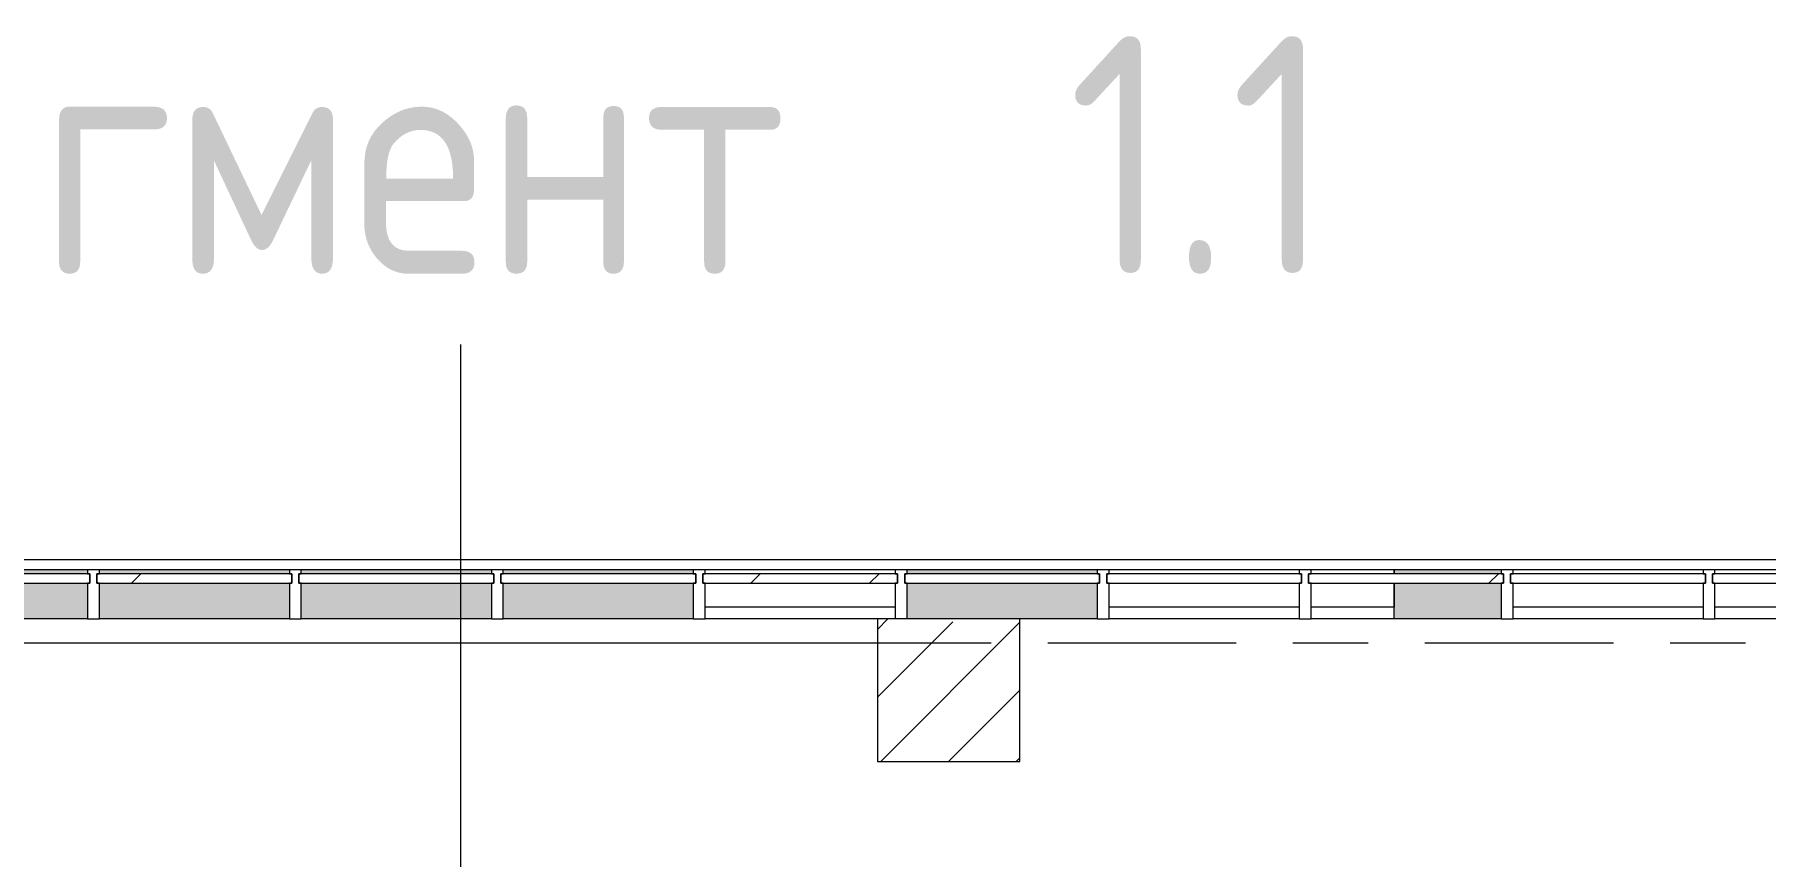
# Model space of a CAD drawing. Header units: millimetres. Extents: x 3991 to 282775, y -8553 to 29560.
# Drawn here: x 154378 to 161663, y 26100 to 29560 of the extents above; entities that cross this region are included whole.
import ezdxf

# ---------------------------------------------------------------- set-up
doc = ezdxf.new("R2010")
doc.units = ezdxf.units.MM
doc.linetypes.add('Осевая', pattern=[1587.5, 317.5, -238.125, 793.75, -238.125])
for name, color, linetype, lineweight, true_color in [('A-FLOR-1', 7, 'Continuous', 5, 0xaaaaaa), ('A-GLAZ-CWMG-3', 7, 'Continuous', 5, 0x383e42), ('G-ANNO-TEXT-1', 7, 'Continuous', 9, 0x3c3c3c)]:
    doc.layers.add(name, color=color, linetype=linetype, lineweight=lineweight, true_color=true_color)
for name, color, linetype, lineweight in [('A-GLAZ-CURT-2', 7, 'Continuous', 5), ('A-GLAZ-CWMG-2', 7, 'Continuous', 5), ('A-WALL-4', 7, 'Continuous', 5), ('S-COLS', 7, 'Continuous', 5), ('Оси', 7, 'Continuous', 9), ('Оси-2', 7, 'Осевая', 9)]:
    doc.layers.add(name, color=color, linetype=linetype, lineweight=lineweight)
doc.styles.add('GOST Common_4', font='GOST_Common.ttf', dxfattribs={"width": 0.9, "height": 1000})

# ---------------------------------------------------------------- blocks, each defined once
blk = doc.blocks.new('Системная панель - Стекло - 40мм-22856067-Общий план 1 этажа с размещением фрагментов 1_1-1_9')
at = {"layer": 'A-GLAZ-CURT-2'}
h = blk.add_hatch(dxfattribs=at)
h.set_pattern_fill('FP_98', color=256, style=0, pattern_type=2)
h.set_pattern_definition([(45, (-9285, -26790), (-1414.21, 1414.21), [1000, -3000]), (45, (-10285, -27290), (-1414.21, 1414.21), [3000, -1000]), (45, (-8285, -27790), (-1414.21, 1414.21), [1000, -3000])])
h.paths.add_polyline_path([(400, -40), (410, -40), (410, 0), (-410, 0), (-410, -40), (-400, -40)])
for p, q in [((410, 0), (-410, 0)), ((-410, 0), (-410, -40)), ((-410, -40), (410, -40)), ((410, -40), (410, 0))]:
    blk.add_line(p, q, dxfattribs=at)
blk = doc.blocks.new('Системная панель - Стекло - 40мм-V125-Общий план 1 этажа с размещением фрагментов 1_1-1_9')
at = {"layer": 'A-GLAZ-CURT-2'}
for p, q in [((410, 0), (-410, 0)), ((-410, 0), (-410, -40)), ((-410, -40), (410, -40)), ((410, -40), (410, 0))]:
    blk.add_line(p, q, dxfattribs=at)
blk = doc.blocks.new('Системная панель - Стекло - 40мм-22856068-Общий план 1 этажа с размещением фрагментов 1_1-1_9')
at = {"layer": 'A-GLAZ-CURT-2'}
h = blk.add_hatch(dxfattribs=at)
h.set_pattern_fill('FP_99', color=256, style=0, pattern_type=2)
h.set_pattern_definition([(45, (-11835.1, -26790), (-1414.21, 1414.21), [1000, -3000]), (45, (-12835.1, -27290), (-1414.21, 1414.21), [3000, -1000]), (45, (-10835.1, -27790), (-1414.21, 1414.21), [1000, -3000])])
h.paths.add_polyline_path([(410.1, -40), (410.1, 0), (-410.1, 0), (-410.1, -40), (400.1, -40)])
for p, q in [((410.1, 0), (-410.1, 0)), ((-410.1, 0), (-410.1, -40)), ((-410.1, -40), (410.1, -40)), ((410.1, -40), (410.1, 0))]:
    blk.add_line(p, q, dxfattribs=at)
blk = doc.blocks.new('Системная панель - Стекло - 40мм-V126-Общий план 1 этажа с размещением фрагментов 1_1-1_9')
at = {"layer": 'A-GLAZ-CURT-2'}
for p, q in [((410, 0), (-410, 0)), ((-410, 0), (-410, -40)), ((-410, -40), (410, -40)), ((410, -40), (410, 0))]:
    blk.add_line(p, q, dxfattribs=at)
blk = doc.blocks.new('Системная панель - Стекло - 40мм-V127-Общий план 1 этажа с размещением фрагментов 1_1-1_9')
at = {"layer": 'A-GLAZ-CURT-2'}
for p, q in [((397.5, 0), (-397.5, 0)), ((-397.5, 0), (-397.5, -40)), ((397.5, -40), (397.5, 0)), ((-397.5, -40), (397.5, -40))]:
    blk.add_line(p, q, dxfattribs=at)
blk = doc.blocks.new('Прямоугольный импост - Импост структурный с накладкой - 160мм-20149069-Общий план 1 этажа с размещением фрагментов 1_1-1_9')
at = {"layer": 'A-GLAZ-CWMG-2'}
for p, q in [((9185, 27307), (8385, 27307)), ((9185, 27150), (8385, 27150))]:
    blk.add_line(p, q, dxfattribs=at)
blk = doc.blocks.new('Прямоугольный импост - Импост структурный с накладкой - 160мм-23251633-Общий план 1 этажа с размещением фрагментов 1_1-1_9')
at = {"layer": 'A-GLAZ-CWMG-2'}
for p, q in [((11285, 27307), (10935, 27307)), ((11285, 27307), (11285, 27290)), ((11285, 27250), (11285, 27150)), ((11285, 27150), (10935, 27150))]:
    blk.add_line(p, q, dxfattribs=at)
blk = doc.blocks.new('Прямоугольный импост - Импост структурный с накладкой - 190мм-23251634-Общий план 1 этажа с размещением фрагментов 1_1-1_9')
at = {"layer": 'A-GLAZ-CWMG-3'}
for points in [[(11285, 27290), (11735.3, 27290), (11735.3, 27307), (11285, 27307)], [(11649.6, 27100), (11735.3, 27100), (11735.3, 27250), (11285, 27250), (11285, 27100)]]:
    blk.add_hatch(color=256, dxfattribs=at).paths.add_polyline_path(points)
at = {"layer": 'A-GLAZ-CWMG-2'}
for p, q in [((11285, 27290), (11285, 27307)), ((11735.3, 27307), (11285, 27307)), ((11285, 27100), (11285, 27250)), ((11735.3, 27100), (11285, 27100))]:
    blk.add_line(p, q, dxfattribs=at)
blk = doc.blocks.new('Прямоугольный импост - Импост структурный с накладкой - 160мм-22794257-Общий план 1 этажа с размещением фрагментов 1_1-1_9')
at = {"layer": 'A-GLAZ-CWMG-2'}
for p, q in [((4935, 27307), (4160, 27307)), ((4935, 27150), (4160, 27150))]:
    blk.add_line(p, q, dxfattribs=at)
blk = doc.blocks.new('Прямоугольный импост - Импост структурный с накладкой - 190мм-20153693-Общий план 1 этажа с размещением фрагментов 1_1-1_9')
at = {"layer": 'A-GLAZ-CWMG-2'}
for p, q in [((-25, 40), (-25, 190)), ((-25, 190), (25, 190)), ((25, 190), (25, 40)), ((-15, 40), (-25, 40)), ((-25, -17), (-25, 0)), ((-25, 0), (-15, 0)), ((-15, 0), (-15, 40)), ((15, 40), (15, 0)), ((25, 40), (15, 40)), ((15, 0), (25, 0)), ((25, 0), (25, -17)), ((25, -17), (-25, -17))]:
    blk.add_line(p, q, dxfattribs=at)
blk = doc.blocks.new('Системная панель - Стекло - 40мм-V151-Общий план 1 этажа с размещением фрагментов 1_1-1_9')
at = {"layer": 'A-GLAZ-CURT-2'}
for p, q in [((410, 0), (-410, 0)), ((-410, 0), (-410, -40)), ((-410, -40), (410, -40)), ((410, -40), (410, 0))]:
    blk.add_line(p, q, dxfattribs=at)
blk = doc.blocks.new('Прямоугольный импост - Импост структурный с накладкой - 190мм-23186023-Общий план 1 этажа с размещением фрагментов 1_1-1_9')
at = {"layer": 'A-GLAZ-CWMG-3'}
for points in [[(10035, 27290), (10035, 27307), (9235, 27307), (9235, 27290), (9694.9, 27290)], [(9694.9, 27100), (10035, 27100), (10035, 27250), (9235, 27250), (9235, 27100)]]:
    blk.add_hatch(color=256, dxfattribs=at).paths.add_polyline_path(points)
at = {"layer": 'A-GLAZ-CWMG-2'}
for p, q in [((10035, 27307), (9235, 27307)), ((10035, 27100), (9710, 27100))]:
    blk.add_line(p, q, dxfattribs=at)
blk = doc.blocks.new('Прямоугольный импост - Импост структурный с накладкой - 190мм-V152-Общий план 1 этажа с размещением фрагментов 1_1-1_9')
at = {"layer": 'A-GLAZ-CWMG-2'}
for p, q in [((-25, 40), (-25, 190)), ((25, 190), (25, 40)), ((-15, 40), (-25, 40)), ((-25, -17), (-25, 0)), ((-25, 0), (-15, 0)), ((-15, 0), (-15, 40)), ((15, 40), (15, 0)), ((25, 40), (15, 40)), ((15, 0), (25, 0)), ((25, 0), (25, -17)), ((25, -17), (-25, -17))]:
    blk.add_line(p, q, dxfattribs=at)
blk = doc.blocks.new('Системная панель - Стекло - 40мм-V153-Общий план 1 этажа с размещением фрагментов 1_1-1_9')
at = {"layer": 'A-GLAZ-CURT-2'}
for p, q in [((410, 0), (-410, 0)), ((-410, 0), (-410, -40)), ((-410, -40), (410, -40)), ((410, -40), (410, 0))]:
    blk.add_line(p, q, dxfattribs=at)
blk = doc.blocks.new('Прямоугольный импост - Импост структурный с накладкой - 190мм-V154-Общий план 1 этажа с размещением фрагментов 1_1-1_9')
at = {"layer": 'A-GLAZ-CWMG-3'}
for points in [[(7535, 27290), (8335, 27290), (8335, 27307), (7535, 27307)], [(7740.3, 27100), (8335, 27100), (8335, 27250), (7535, 27250), (7535, 27100)]]:
    blk.add_hatch(color=256, dxfattribs=at).paths.add_polyline_path(points)
at = {"layer": 'A-GLAZ-CWMG-2'}
for p, q in [((8335, 27307), (7535, 27307)), ((8335, 27100), (7535, 27100))]:
    blk.add_line(p, q, dxfattribs=at)
blk = doc.blocks.new('Системная панель - Стекло - 40мм-V192-Общий план 1 этажа с размещением фрагментов 1_1-1_9')
at = {"layer": 'A-GLAZ-CURT-2'}
for p, q in [((410, 0), (-410, 0)), ((-410, 0), (-410, -40)), ((-410, -40), (410, -40)), ((410, -40), (410, 0))]:
    blk.add_line(p, q, dxfattribs=at)
blk = doc.blocks.new('Системная панель - Стекло - 40мм-V193-Общий план 1 этажа с размещением фрагментов 1_1-1_9')
at = {"layer": 'A-GLAZ-CURT-2'}
for p, q in [((410, 0), (-410, 0)), ((-410, 0), (-410, -40)), ((-410, -40), (410, -40)), ((410, -40), (410, 0))]:
    blk.add_line(p, q, dxfattribs=at)
blk = doc.blocks.new('Системная панель - Стекло - 40мм-V203-Общий план 1 этажа с размещением фрагментов 1_1-1_9')
at = {"layer": 'A-GLAZ-CURT-2'}
h = blk.add_hatch(dxfattribs=at)
h.set_pattern_fill('FP_153', color=256, style=0, pattern_type=2)
h.set_pattern_definition([(45, (-6735, -26790), (-1414.21, 1414.21), [1000, -3000]), (45, (-7735, -27290), (-1414.21, 1414.21), [3000, -1000]), (45, (-5735, -27790), (-1414.21, 1414.21), [1000, -3000])])
h.paths.add_polyline_path([(400, -40), (410, -40), (410, 0), (-410, 0), (-410, -40), (-400, -40)])
for p, q in [((410, 0), (-410, 0)), ((-410, 0), (-410, -40)), ((-410, -40), (410, -40)), ((410, -40), (410, 0))]:
    blk.add_line(p, q, dxfattribs=at)
blk = doc.blocks.new('BSC_Колонна _Прямоугольная - 600х600-V210-Общий план 1 этажа с размещением фрагментов 1_1-1_9')
at = {"layer": 'S-COLS'}
h = blk.add_hatch(dxfattribs=at)
h.set_pattern_fill('FP_161', color=256, style=0, pattern_type=2)
h.set_pattern_definition([(45, (-9410, -26800), (-285.123, 285.123), []), (45, (-9124.88, -26800), (-285.123, 285.123), [504.031, -100.806, 16.764, -84.042])])
h.paths.add_polyline_path([(-300, -300), (300, -300), (300, 300), (-300, 300), (-300, -103.3)])
for p, q in [((300, 300), (-300, 300)), ((-300, 300), (-300, -300)), ((300, -300), (300, 300)), ((-300, -300), (300, -300))]:
    blk.add_line(p, q, dxfattribs=at)

msp = doc.modelspace()

# ---------------------------------------------------------------- linework, layer by layer
at = {"layer": 'A-FLOR-1'}
for p, q in [((157925.1, 27100), (157200.1, 27100)), ((159700.1, 27100), (158900.1, 27100)), ((160100.1, 27100), (159750.1, 27100)), ((161400.3, 27100), (160600.3, 27100)), ((162225.3, 27100), (161450.3, 27100))]:
    msp.add_line(p, q, dxfattribs=at)
at = {"layer": 'A-WALL-4'}
msp.add_line((152875.1, 27350), (166625.3, 27350), dxfattribs=at)
at = {"layer": 'G-ANNO-TEXT-1'}
msp.add_line((156171.9, 24512), (156171.9, 28255.4), dxfattribs=at)
at = {"layer": 'Оси'}
msp.add_line((145586.3, 27000), (158086.3, 27000), dxfattribs=at)
at = {"layer": 'Оси-2'}
msp.add_line((158086.3, 27000), (170105.6, 27000), dxfattribs=at)

# ---------------------------------------------------------------- block references
at = {"layer": 'A-GLAZ-CURT-2'}
for name, p in [('Системная панель - Стекло - 40мм-V193-Общий план 1 этажа с размещением фрагментов 1_1-1_9', (154200.1, 27290)), ('Системная панель - Стекло - 40мм-V203-Общий план 1 этажа с размещением фрагментов 1_1-1_9', (155050.1, 27290)), ('Системная панель - Стекло - 40мм-V192-Общий план 1 этажа с размещением фрагментов 1_1-1_9', (155900.1, 27290)), ('Системная панель - Стекло - 40мм-V153-Общий план 1 этажа с размещением фрагментов 1_1-1_9', (156750.1, 27290)), ('Системная панель - Стекло - 40мм-22856067-Общий план 1 этажа с размещением фрагментов 1_1-1_9', (157600.1, 27290)), ('Системная панель - Стекло - 40мм-V151-Общий план 1 этажа с размещением фрагментов 1_1-1_9', (158450.1, 27290)), ('Системная панель - Стекло - 40мм-V125-Общий план 1 этажа с размещением фрагментов 1_1-1_9', (159300.1, 27290)), ('Системная панель - Стекло - 40мм-22856068-Общий план 1 этажа с размещением фрагментов 1_1-1_9', (160150.2, 27290)), ('Системная панель - Стекло - 40мм-V126-Общий план 1 этажа с размещением фрагментов 1_1-1_9', (161000.3, 27290)), ('Системная панель - Стекло - 40мм-V127-Общий план 1 этажа с размещением фрагментов 1_1-1_9', (161837.8, 27290))]:
    msp.add_blockref(name, p, dxfattribs=at)
at = {"layer": 'A-GLAZ-CWMG-2'}
for name, p in [('Прямоугольный импост - Импост структурный с накладкой - 190мм-V154-Общий план 1 этажа с размещением фрагментов 1_1-1_9', (146265.1, 0)), ('Прямоугольный импост - Импост структурный с накладкой - 190мм-V154-Общий план 1 этажа с размещением фрагментов 1_1-1_9', (147115.1, 0)), ('Прямоугольный импост - Импост структурный с накладкой - 190мм-V154-Общий план 1 этажа с размещением фрагментов 1_1-1_9', (147965.1, 0)), ('Прямоугольный импост - Импост структурный с накладкой - 190мм-V154-Общий план 1 этажа с размещением фрагментов 1_1-1_9', (148815.1, 0)), ('Прямоугольный импост - Импост структурный с накладкой - 160мм-20149069-Общий план 1 этажа с размещением фрагментов 1_1-1_9', (148815.1, 0)), ('Прямоугольный импост - Импост структурный с накладкой - 190мм-23186023-Общий план 1 этажа с размещением фрагментов 1_1-1_9', (148815.1, 0)), ('Прямоугольный импост - Импост структурный с накладкой - 160мм-20149069-Общий план 1 этажа с размещением фрагментов 1_1-1_9', (150515.1, 0)), ('Прямоугольный импост - Импост структурный с накладкой - 160мм-23251633-Общий план 1 этажа с размещением фрагментов 1_1-1_9', (148815.1, 0)), ('Прямоугольный импост - Импост структурный с накладкой - 190мм-23251634-Общий план 1 этажа с размещением фрагментов 1_1-1_9', (148815.1, 0)), ('Прямоугольный импост - Импост структурный с накладкой - 160мм-20149069-Общий план 1 этажа с размещением фрагментов 1_1-1_9', (152215.3, 0)), ('Прямоугольный импост - Импост структурный с накладкой - 160мм-22794257-Общий план 1 этажа с размещением фрагментов 1_1-1_9', (157290.3, 0))]:
    msp.add_blockref(name, p, dxfattribs=at)
at = {"layer": 'A-GLAZ-CWMG-2', "extrusion": (0, 0, -1), "rotation": 180}
for name, p in [('Прямоугольный импост - Импост структурный с накладкой - 190мм-20153693-Общий план 1 этажа с размещением фрагментов 1_1-1_9', (-154625.1, 27290)), ('Прямоугольный импост - Импост структурный с накладкой - 190мм-20153693-Общий план 1 этажа с размещением фрагментов 1_1-1_9', (-155475.1, 27290)), ('Прямоугольный импост - Импост структурный с накладкой - 190мм-20153693-Общий план 1 этажа с размещением фрагментов 1_1-1_9', (-156325.1, 27290)), ('Прямоугольный импост - Импост структурный с накладкой - 190мм-20153693-Общий план 1 этажа с размещением фрагментов 1_1-1_9', (-157175.1, 27290)), ('Прямоугольный импост - Импост структурный с накладкой - 190мм-V152-Общий план 1 этажа с размещением фрагментов 1_1-1_9', (-158025.1, 27290)), ('Прямоугольный импост - Импост структурный с накладкой - 190мм-20153693-Общий план 1 этажа с размещением фрагментов 1_1-1_9', (-158875.1, 27290)), ('Прямоугольный импост - Импост структурный с накладкой - 190мм-20153693-Общий план 1 этажа с размещением фрагментов 1_1-1_9', (-159725.1, 27290)), ('Прямоугольный импост - Импост структурный с накладкой - 190мм-20153693-Общий план 1 этажа с размещением фрагментов 1_1-1_9', (-160575.3, 27290)), ('Прямоугольный импост - Импост структурный с накладкой - 190мм-20153693-Общий план 1 этажа с размещением фрагментов 1_1-1_9', (-161425.3, 27290))]:
    msp.add_blockref(name, p, dxfattribs=at)
at = {"layer": 'S-COLS'}
msp.add_blockref('BSC_Колонна _Прямоугольная - 600х600-V210-Общий план 1 этажа с размещением фрагментов 1_1-1_9', (158225.1, 26800), dxfattribs=at)

# ---------------------------------------------------------------- texts
at = {"layer": 'G-ANNO-TEXT-1', "char_height": 1000, "attachment_point": 1, "style": 'GOST Common_4'}
for s, insert, width in [('Фрагмент', (152346.5, 29553.3), 7070.884), (' 1.1', (158180.6, 29553.3), 1803.797)]:
    msp.add_mtext(s, dxfattribs=dict(at, insert=insert, width=width))

doc.saveas('drawing.dxf')
